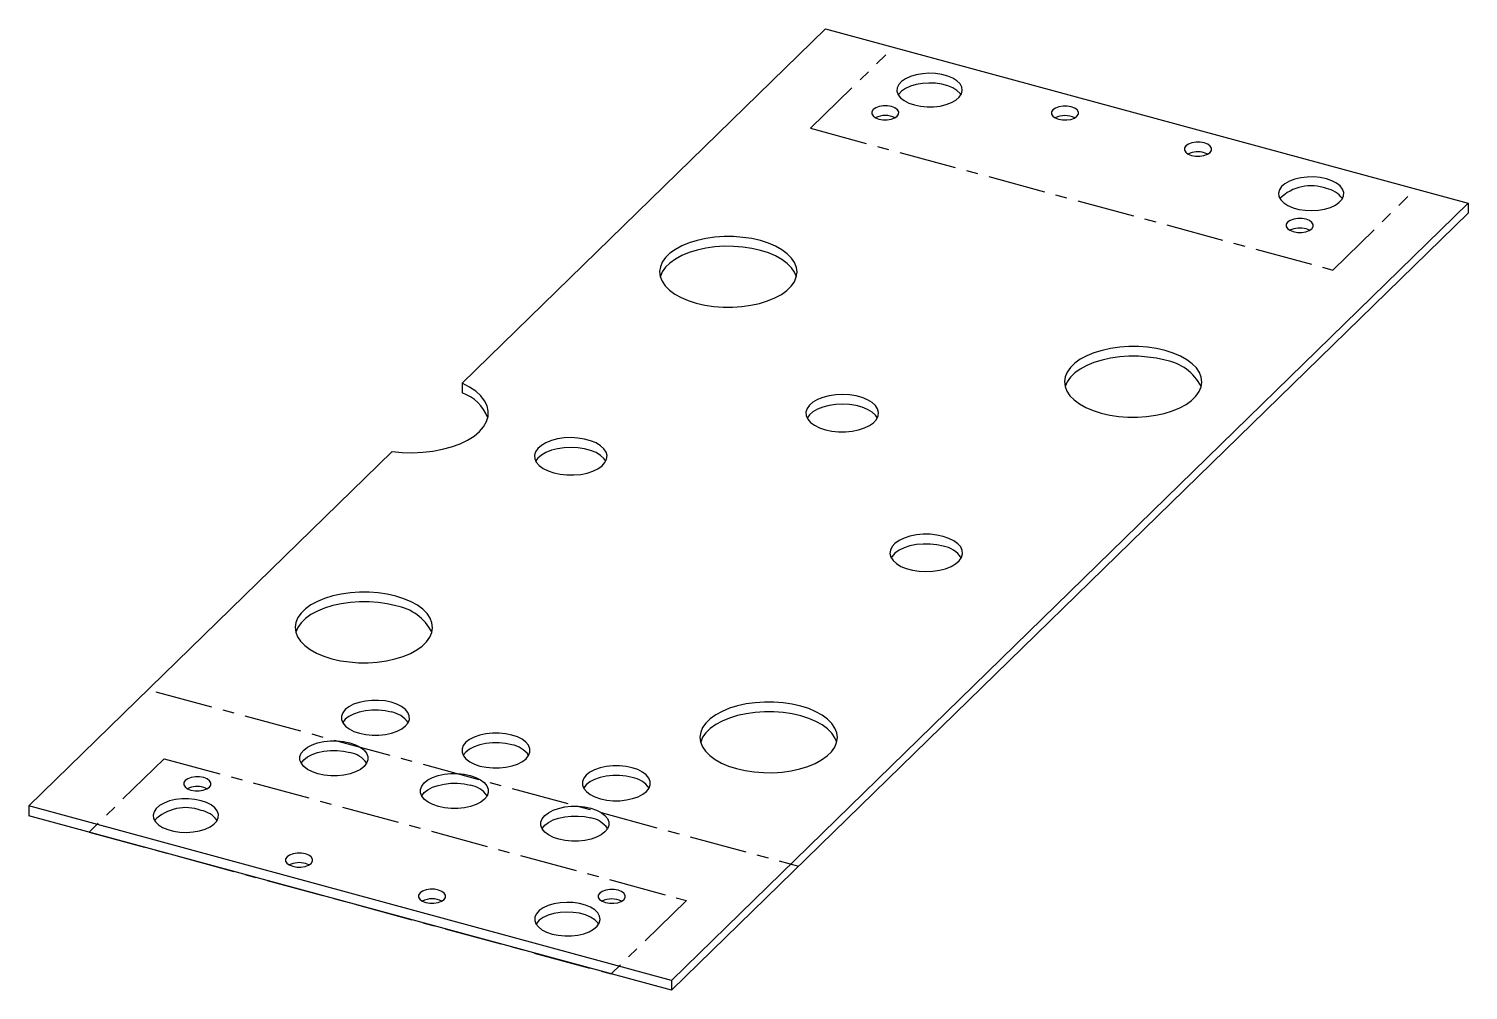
# Model space of a CAD drawing. Header units: millimetres. Extents: x 1190 to 2668, y 1293 to 2621.
# Drawn here: x 2350.7 to 2667.7, y 2409 to 2620.9 of the extents above.
import ezdxf

# ---------------------------------------------------------------- set-up
doc = ezdxf.new("R2010")
doc.units = ezdxf.units.MM
doc.linetypes.add('CENTERX2', pattern=[20.32, 12.7, -2.54, 2.54, -2.54])

msp = doc.modelspace()

# ---------------------------------------------------------------- linework, layer by layer
at = {"color": 7, "linetype": 'Continuous', "lineweight": 25}
for p, q in [((2526.21, 2620.85), (2446.19, 2542.74)), ((2526.21, 2620.85), (2667.72, 2582.39)), ((2492.24, 2411.12), (2667.72, 2582.39)), ((2667.72, 2582.39), (2667.72, 2580.25)), ((2492.24, 2408.98), (2667.72, 2580.25)), ((2446.19, 2542.74), (2446.19, 2540.6)), ((2430.76, 2527.69), (2350.74, 2449.58)), ((2492.24, 2411.12), (2350.74, 2449.58)), ((2350.74, 2449.58), (2350.74, 2447.44)), ((2492.24, 2408.98), (2350.74, 2447.44)), ((2492.24, 2411.12), (2492.24, 2408.98))]:
    msp.add_line(p, q, dxfattribs=at)
at = {"color": 7, "linetype": 'CENTERX2'}
for p, q in [((2522.91, 2598.93), (2539.48, 2615.1)), ((2522.91, 2598.93), (2637.89, 2567.69)), ((2637.89, 2567.69), (2654.46, 2583.86)), ((2378.74, 2474.77), (2520.25, 2436.31)), ((2380.57, 2460), (2364, 2443.83)), ((2380.57, 2460), (2495.55, 2428.76)), ((2364, 2443.83), (2478.98, 2412.58)), ((2495.55, 2428.76), (2478.98, 2412.58))]:
    msp.add_line(p, q, dxfattribs=at)
at = {"color": 7, "linetype": 'Continuous', "lineweight": 25, "flags": 128}
for points in [[(2545.76, 2604.06), (2547.11, 2603.78), (2548.54, 2603.64), (2550, 2603.66), (2551.42, 2603.82), (2552.74, 2604.13), (2553.92, 2604.58), (2554.9, 2605.13), (2555.65, 2605.77), (2556.12, 2606.48), (2556.31, 2607.23), (2556.21, 2607.98), (2555.81, 2608.7), (2555.14, 2609.36), (2554.23, 2609.95), (2553.1, 2610.42), (2551.81, 2610.77), (2550.42, 2610.98), (2548.96, 2611.04), (2547.52, 2610.95), (2546.14, 2610.71), (2544.88, 2610.34), (2543.79, 2609.83), (2542.93, 2609.23), (2542.31, 2608.55), (2541.98, 2607.82), (2541.93, 2607.07), (2542.18, 2606.33), (2542.72, 2605.63), (2543.52, 2605.01), (2544.54, 2604.47), (2545.76, 2604.06)], [(2556.01, 2606.27), (2555.81, 2606.56), (2555.14, 2607.22), (2554.23, 2607.81), (2553.1, 2608.28), (2551.81, 2608.63), (2550.42, 2608.84), (2548.96, 2608.9), (2547.52, 2608.81), (2546.14, 2608.57), (2544.88, 2608.19), (2543.79, 2607.69), (2542.93, 2607.09), (2542.31, 2606.41), (2542.22, 2606.27)], [(2537.94, 2600.95), (2538.83, 2600.8), (2539.77, 2600.79), (2540.66, 2600.93), (2541.43, 2601.21), (2541.99, 2601.6), (2542.29, 2602.06), (2542.31, 2602.54), (2542.03, 2603), (2541.49, 2603.4), (2540.74, 2603.69), (2539.85, 2603.84), (2538.91, 2603.85), (2538.01, 2603.71), (2537.25, 2603.43), (2536.68, 2603.04), (2536.38, 2602.58), (2536.37, 2602.1), (2536.65, 2601.64), (2537.19, 2601.24), (2537.94, 2600.95)], [(2577.52, 2600.91), (2578.4, 2600.76), (2579.34, 2600.75), (2580.24, 2600.89), (2581.01, 2601.17), (2581.57, 2601.56), (2581.87, 2602.01), (2581.88, 2602.5), (2581.61, 2602.96), (2581.07, 2603.35), (2580.32, 2603.64), (2579.43, 2603.8), (2578.49, 2603.81), (2577.59, 2603.66), (2576.82, 2603.39), (2576.26, 2603), (2575.96, 2602.54), (2575.95, 2602.06), (2576.22, 2601.6), (2576.76, 2601.2), (2577.52, 2600.91)], [(2609.61, 2595.68), (2608.72, 2595.84), (2607.78, 2595.85), (2606.88, 2595.7), (2606.12, 2595.42), (2605.55, 2595.04), (2605.25, 2594.58), (2605.24, 2594.1), (2605.52, 2593.64), (2606.06, 2593.24), (2606.81, 2592.95), (2607.7, 2592.79), (2608.63, 2592.79), (2609.53, 2592.93), (2610.3, 2593.21), (2610.86, 2593.6), (2611.16, 2594.05), (2611.18, 2594.54), (2610.9, 2595), (2610.36, 2595.39), (2609.61, 2595.68)], [(2610.37, 2593.25), (2610.36, 2593.25), (2609.61, 2593.54)], [(2636.5, 2587.78), (2635.14, 2588.06), (2633.71, 2588.2), (2632.26, 2588.18), (2630.83, 2588.02), (2629.51, 2587.71), (2628.33, 2587.26), (2627.35, 2586.71), (2626.61, 2586.06), (2626.13, 2585.36), (2625.94, 2584.61), (2626.04, 2583.86), (2626.44, 2583.14), (2627.11, 2582.47), (2628.02, 2581.89), (2629.15, 2581.41), (2630.44, 2581.06), (2631.84, 2580.85), (2633.29, 2580.79), (2634.73, 2580.89), (2636.11, 2581.13), (2637.37, 2581.5), (2638.46, 2582), (2639.32, 2582.61), (2639.94, 2583.29), (2640.27, 2584.02), (2640.32, 2584.77), (2640.07, 2585.51), (2639.53, 2586.21), (2638.73, 2586.83), (2637.71, 2587.37), (2636.5, 2587.78)], [(2632.01, 2578.88), (2631.12, 2579.04), (2630.18, 2579.04), (2629.29, 2578.9), (2628.52, 2578.62), (2627.96, 2578.23), (2627.65, 2577.78), (2627.64, 2577.29), (2627.92, 2576.83), (2628.46, 2576.44), (2629.21, 2576.15), (2630.1, 2575.99), (2631.04, 2575.98), (2631.93, 2576.13), (2632.7, 2576.41), (2633.26, 2576.79), (2633.57, 2577.25), (2633.58, 2577.73), (2633.3, 2578.19), (2632.76, 2578.59), (2632.01, 2578.88)], [(2497.73, 2560.38), (2499.62, 2559.95), (2501.6, 2559.66), (2503.65, 2559.5), (2505.71, 2559.5), (2507.76, 2559.63), (2509.75, 2559.91), (2511.65, 2560.33), (2513.42, 2560.88), (2515.03, 2561.54), (2516.46, 2562.31), (2517.66, 2563.18), (2518.62, 2564.12), (2519.33, 2565.12), (2519.76, 2566.16), (2519.92, 2567.22), (2519.79, 2568.28), (2519.39, 2569.32), (2518.71, 2570.33), (2517.78, 2571.27), (2516.6, 2572.15), (2515.2, 2572.93), (2513.61, 2573.61), (2511.85, 2574.17), (2509.96, 2574.6), (2507.98, 2574.89), (2505.94, 2575.05), (2503.87, 2575.05), (2501.82, 2574.92), (2499.83, 2574.64), (2497.93, 2574.22), (2496.16, 2573.67), (2494.55, 2573.01), (2493.13, 2572.24), (2491.92, 2571.37), (2490.96, 2570.43), (2490.25, 2569.43), (2489.82, 2568.39), (2489.66, 2567.33), (2489.79, 2566.27), (2490.19, 2565.23), (2490.87, 2564.22), (2491.8, 2563.28), (2492.98, 2562.4), (2494.38, 2561.62), (2495.97, 2560.94), (2497.73, 2560.38)], [(2632.77, 2576.44), (2632.76, 2576.45), (2632.01, 2576.74)], [(2519.78, 2566.2), (2519.39, 2567.18), (2518.71, 2568.18), (2517.78, 2569.13), (2516.6, 2570), (2515.2, 2570.79), (2513.61, 2571.46), (2511.85, 2572.02), (2509.96, 2572.46), (2507.98, 2572.75), (2505.94, 2572.9), (2503.87, 2572.91), (2501.82, 2572.77), (2499.83, 2572.49), (2497.93, 2572.08), (2496.16, 2571.53), (2494.55, 2570.87), (2493.13, 2570.1), (2491.92, 2569.23), (2490.96, 2568.29), (2490.25, 2567.29), (2489.82, 2566.25), (2489.8, 2566.2)], [(2601, 2549.94), (2599.11, 2550.37), (2597.13, 2550.66), (2595.09, 2550.82), (2593.02, 2550.82), (2590.97, 2550.69), (2588.98, 2550.41), (2587.08, 2549.99), (2585.31, 2549.45), (2583.7, 2548.78), (2582.28, 2548.01), (2581.07, 2547.14), (2580.11, 2546.2), (2579.4, 2545.2), (2578.97, 2544.17), (2578.81, 2543.1), (2578.94, 2542.04), (2579.34, 2541), (2580.02, 2540), (2580.95, 2539.05), (2582.13, 2538.17), (2583.53, 2537.39), (2585.12, 2536.71), (2586.88, 2536.15), (2588.77, 2535.72), (2590.75, 2535.43), (2592.79, 2535.28), (2594.86, 2535.27), (2596.91, 2535.41), (2598.9, 2535.68), (2600.8, 2536.1), (2602.57, 2536.65), (2604.18, 2537.31), (2605.6, 2538.08), (2606.81, 2538.95), (2607.77, 2539.89), (2608.48, 2540.89), (2608.91, 2541.93), (2609.07, 2542.99), (2608.94, 2544.05), (2608.54, 2545.09), (2607.86, 2546.1), (2606.93, 2547.05), (2605.75, 2547.92), (2604.35, 2548.7), (2602.76, 2549.38), (2601, 2549.94)], [(2601, 2547.8), (2599.11, 2548.23), (2597.13, 2548.52), (2595.09, 2548.67), (2593.02, 2548.68), (2590.97, 2548.54), (2588.98, 2548.27), (2587.08, 2547.85), (2585.31, 2547.3), (2583.7, 2546.64), (2582.28, 2545.87), (2581.07, 2545), (2580.11, 2544.06), (2579.4, 2543.06), (2578.97, 2542.02), (2578.95, 2541.97)], [(2430.76, 2527.69), (2432.99, 2527.48), (2435.26, 2527.42), (2437.51, 2527.52), (2439.72, 2527.78), (2441.85, 2528.18), (2443.85, 2528.72), (2445.7, 2529.4), (2447.35, 2530.2), (2448.79, 2531.1), (2449.97, 2532.09), (2450.89, 2533.16), (2451.53, 2534.28), (2451.88, 2535.43), (2451.92, 2536.6), (2451.66, 2537.75), (2451.11, 2538.89), (2450.26, 2539.97), (2449.15, 2540.98), (2447.78, 2541.91), (2446.19, 2542.74)], [(2526.15, 2532.5), (2527.55, 2532.2), (2529.04, 2532.05), (2530.57, 2532.04), (2532.06, 2532.18), (2533.48, 2532.46), (2534.77, 2532.88), (2535.88, 2533.42), (2536.77, 2534.05), (2537.42, 2534.76), (2537.79, 2535.52), (2537.87, 2536.3), (2537.67, 2537.08), (2537.19, 2537.82), (2536.44, 2538.5), (2535.46, 2539.1), (2534.27, 2539.59), (2532.92, 2539.95), (2531.47, 2540.18), (2529.96, 2540.26), (2528.44, 2540.2), (2526.98, 2539.98), (2525.62, 2539.63), (2524.42, 2539.15), (2523.41, 2538.57), (2522.64, 2537.89), (2522.12, 2537.15), (2521.89, 2536.38), (2521.95, 2535.6), (2522.3, 2534.83), (2522.91, 2534.12), (2523.79, 2533.47), (2524.88, 2532.93), (2526.15, 2532.5)], [(2537.61, 2535.07), (2537.19, 2535.68), (2536.44, 2536.36), (2535.46, 2536.95), (2534.27, 2537.45), (2532.92, 2537.81), (2531.47, 2538.04), (2529.96, 2538.12), (2528.44, 2538.05), (2526.98, 2537.84), (2525.62, 2537.49), (2524.42, 2537.01), (2523.41, 2536.42), (2522.64, 2535.75), (2522.16, 2535.07)], [(2466.35, 2522.98), (2467.76, 2522.68), (2469.25, 2522.53), (2470.77, 2522.52), (2472.27, 2522.66), (2473.68, 2522.95), (2474.97, 2523.36), (2476.08, 2523.9), (2476.97, 2524.53), (2477.62, 2525.24), (2477.99, 2526), (2478.08, 2526.78), (2477.88, 2527.56), (2477.39, 2528.3), (2476.65, 2528.98), (2475.66, 2529.58), (2474.47, 2530.07), (2473.13, 2530.44), (2471.67, 2530.66), (2470.16, 2530.75), (2468.65, 2530.68), (2467.18, 2530.47), (2465.82, 2530.11), (2464.62, 2529.63), (2463.61, 2529.05), (2462.84, 2528.37), (2462.33, 2527.64), (2462.1, 2526.86), (2462.16, 2526.08), (2462.5, 2525.32), (2463.12, 2524.6), (2463.99, 2523.96), (2465.08, 2523.41), (2466.35, 2522.98)], [(2477.81, 2525.55), (2477.39, 2526.16), (2476.65, 2526.84), (2475.66, 2527.44), (2474.47, 2527.93), (2473.13, 2528.29), (2471.67, 2528.52), (2470.16, 2528.6), (2468.65, 2528.54), (2467.18, 2528.32), (2465.82, 2527.97), (2464.62, 2527.49), (2463.61, 2526.9), (2462.84, 2526.23), (2462.36, 2525.55)], [(2552.11, 2508.99), (2550.7, 2509.29), (2549.21, 2509.45), (2547.69, 2509.45), (2546.19, 2509.31), (2544.78, 2509.03), (2543.49, 2508.61), (2542.38, 2508.08), (2541.48, 2507.44), (2540.84, 2506.73), (2540.47, 2505.97), (2540.38, 2505.19), (2540.58, 2504.42), (2541.07, 2503.67), (2541.81, 2502.99), (2542.8, 2502.39), (2543.98, 2501.9), (2545.33, 2501.54), (2546.78, 2501.31), (2548.3, 2501.23), (2549.81, 2501.3), (2551.28, 2501.51), (2552.63, 2501.86), (2553.84, 2502.34), (2554.85, 2502.93), (2555.62, 2503.6), (2556.13, 2504.34), (2556.36, 2505.11), (2556.3, 2505.9), (2555.96, 2506.66), (2555.34, 2507.37), (2554.47, 2508.02), (2553.38, 2508.56), (2552.11, 2508.99)], [(2552.11, 2506.85), (2550.7, 2507.15), (2549.21, 2507.3), (2547.69, 2507.31), (2546.19, 2507.17), (2544.78, 2506.89), (2543.49, 2506.47), (2542.38, 2505.93), (2541.48, 2505.3), (2540.84, 2504.59), (2540.65, 2504.28)], [(2431.58, 2495.82), (2429.69, 2496.25), (2427.71, 2496.54), (2425.66, 2496.7), (2423.6, 2496.71), (2421.55, 2496.57), (2419.56, 2496.29), (2417.66, 2495.87), (2415.89, 2495.33), (2414.28, 2494.66), (2412.85, 2493.89), (2411.65, 2493.03), (2410.69, 2492.09), (2409.98, 2491.09), (2409.55, 2490.05), (2409.39, 2488.99), (2409.51, 2487.92), (2409.92, 2486.88), (2410.6, 2485.88), (2411.53, 2484.93), (2412.71, 2484.06), (2414.11, 2483.27), (2415.7, 2482.6), (2417.46, 2482.04), (2419.35, 2481.6), (2421.33, 2481.31), (2423.37, 2481.16), (2425.44, 2481.15), (2427.49, 2481.29), (2429.48, 2481.57), (2431.38, 2481.98), (2433.15, 2482.53), (2434.76, 2483.19), (2436.18, 2483.96), (2437.39, 2484.83), (2438.35, 2485.77), (2439.06, 2486.77), (2439.49, 2487.81), (2439.65, 2488.87), (2439.52, 2489.93), (2439.12, 2490.97), (2438.44, 2491.98), (2437.5, 2492.93), (2436.33, 2493.8), (2434.93, 2494.58), (2433.34, 2495.26), (2431.58, 2495.82)], [(2431.58, 2493.68), (2429.69, 2494.11), (2427.71, 2494.4), (2425.66, 2494.55), (2423.6, 2494.56), (2421.55, 2494.43), (2419.56, 2494.15), (2417.66, 2493.73), (2415.89, 2493.18), (2414.28, 2492.52), (2412.85, 2491.75), (2411.65, 2490.88), (2410.69, 2489.94), (2409.98, 2488.94), (2409.55, 2487.9), (2409.53, 2487.86)], [(2430.57, 2472.43), (2429.21, 2472.72), (2427.77, 2472.86), (2426.3, 2472.86), (2424.86, 2472.71), (2423.5, 2472.41), (2422.28, 2471.99), (2421.25, 2471.45), (2420.44, 2470.82), (2419.88, 2470.12), (2419.6, 2469.37), (2419.61, 2468.62), (2419.91, 2467.88), (2420.48, 2467.18), (2421.3, 2466.55), (2422.34, 2466.02), (2423.57, 2465.6), (2424.93, 2465.31), (2426.38, 2465.17), (2427.85, 2465.17), (2429.29, 2465.33), (2430.64, 2465.62), (2431.86, 2466.04), (2432.89, 2466.58), (2433.7, 2467.21), (2434.26, 2467.91), (2434.54, 2468.66), (2434.53, 2469.42), (2434.24, 2470.16), (2433.67, 2470.86), (2432.84, 2471.48), (2431.8, 2472.02), (2430.57, 2472.43)], [(2430.57, 2470.29), (2429.21, 2470.58), (2427.77, 2470.72), (2426.3, 2470.72), (2424.86, 2470.56), (2423.5, 2470.27), (2422.28, 2469.85), (2421.25, 2469.31), (2420.44, 2468.68), (2419.88, 2467.98), (2419.87, 2467.94)], [(2506.61, 2457.81), (2508.5, 2457.38), (2510.48, 2457.08), (2512.52, 2456.93), (2514.59, 2456.92), (2516.64, 2457.06), (2518.63, 2457.34), (2520.53, 2457.75), (2522.3, 2458.3), (2523.91, 2458.96), (2525.33, 2459.74), (2526.54, 2460.6), (2527.5, 2461.54), (2528.21, 2462.54), (2528.64, 2463.58), (2528.8, 2464.64), (2528.67, 2465.7), (2528.27, 2466.74), (2527.59, 2467.75), (2526.65, 2468.7), (2525.48, 2469.57), (2524.08, 2470.35), (2522.49, 2471.03), (2520.73, 2471.59), (2518.84, 2472.02), (2516.86, 2472.32), (2514.81, 2472.47), (2512.75, 2472.48), (2510.7, 2472.34), (2508.71, 2472.06), (2506.81, 2471.64), (2505.04, 2471.1), (2503.42, 2470.43), (2502, 2469.66), (2500.8, 2468.8), (2499.84, 2467.86), (2499.13, 2466.86), (2498.7, 2465.82), (2498.54, 2464.76), (2498.66, 2463.7), (2499.07, 2462.65), (2499.75, 2461.65), (2500.68, 2460.7), (2501.86, 2459.83), (2503.26, 2459.04), (2504.85, 2458.37), (2506.61, 2457.81)], [(2528.65, 2463.63), (2528.27, 2464.6), (2527.59, 2465.61), (2526.65, 2466.55), (2525.48, 2467.43), (2524.08, 2468.21), (2522.49, 2468.89), (2520.73, 2469.45), (2518.84, 2469.88), (2516.86, 2470.17), (2514.81, 2470.33), (2512.75, 2470.33), (2510.7, 2470.2), (2508.71, 2469.92), (2506.81, 2469.5), (2505.04, 2468.96), (2503.42, 2468.29), (2502, 2467.52), (2500.8, 2466.65), (2499.84, 2465.71), (2499.13, 2464.71), (2498.7, 2463.67), (2498.68, 2463.63)], [(2421.42, 2463.5), (2422.65, 2463.09), (2423.7, 2462.55), (2424.52, 2461.93), (2425.09, 2461.23), (2425.38, 2460.49), (2425.39, 2459.73), (2425.11, 2458.99), (2424.56, 2458.29), (2423.75, 2457.65), (2422.71, 2457.12), (2421.5, 2456.69), (2420.14, 2456.4), (2418.7, 2456.25), (2417.23, 2456.24), (2415.79, 2456.39), (2414.42, 2456.67), (2413.2, 2457.09), (2412.15, 2457.62), (2411.33, 2458.25), (2410.76, 2458.95), (2410.46, 2459.69), (2410.46, 2460.45), (2410.74, 2461.19), (2411.29, 2461.89), (2412.1, 2462.52), (2413.14, 2463.06), (2414.35, 2463.49), (2415.71, 2463.78), (2417.15, 2463.93), (2418.62, 2463.93), (2420.06, 2463.79), (2421.42, 2463.5)], [(2457.1, 2465.22), (2455.74, 2465.51), (2454.3, 2465.65), (2452.83, 2465.65), (2451.39, 2465.5), (2450.03, 2465.2), (2448.82, 2464.78), (2447.78, 2464.24), (2446.97, 2463.61), (2446.42, 2462.91), (2446.14, 2462.16), (2446.14, 2461.41), (2446.44, 2460.66), (2447.01, 2459.97), (2447.83, 2459.34), (2448.88, 2458.81), (2450.1, 2458.39), (2451.47, 2458.1), (2452.91, 2457.96), (2454.38, 2457.96), (2455.82, 2458.11), (2457.17, 2458.41), (2458.39, 2458.83), (2459.43, 2459.37), (2460.24, 2460), (2460.79, 2460.7), (2461.07, 2461.45), (2461.06, 2462.2), (2460.77, 2462.95), (2460.2, 2463.64), (2459.38, 2464.27), (2458.33, 2464.8), (2457.1, 2465.22)], [(2457.1, 2463.08), (2455.74, 2463.36), (2454.3, 2463.51), (2452.83, 2463.5), (2451.39, 2463.35), (2450.03, 2463.06), (2448.82, 2462.64), (2447.78, 2462.1), (2446.97, 2461.47), (2446.42, 2460.76), (2446.4, 2460.73)], [(2410.72, 2459.02), (2410.74, 2459.05), (2411.29, 2459.75), (2412.1, 2460.38), (2413.14, 2460.92), (2414.35, 2461.34), (2415.71, 2461.64), (2417.15, 2461.79), (2418.62, 2461.79), (2420.06, 2461.65), (2421.42, 2461.36)], [(2447.96, 2456.29), (2449.18, 2455.88), (2450.23, 2455.34), (2451.05, 2454.72), (2451.62, 2454.02), (2451.92, 2453.28), (2451.92, 2452.52), (2451.65, 2451.78), (2451.09, 2451.07), (2450.28, 2450.44), (2449.25, 2449.9), (2448.03, 2449.48), (2446.67, 2449.19), (2445.23, 2449.04), (2443.76, 2449.03), (2442.32, 2449.17), (2440.96, 2449.46), (2439.73, 2449.88), (2438.68, 2450.41), (2437.86, 2451.04), (2437.29, 2451.74), (2437, 2452.48), (2436.99, 2453.24), (2437.27, 2453.98), (2437.82, 2454.68), (2438.63, 2455.31), (2439.67, 2455.85), (2440.89, 2456.27), (2442.24, 2456.57), (2443.68, 2456.72), (2445.15, 2456.72), (2446.6, 2456.58), (2447.96, 2456.29)], [(2483.64, 2458.01), (2482.28, 2458.3), (2480.83, 2458.44), (2479.36, 2458.44), (2477.92, 2458.28), (2476.57, 2457.99), (2475.35, 2457.57), (2474.31, 2457.03), (2473.5, 2456.4), (2472.95, 2455.7), (2472.67, 2454.95), (2472.68, 2454.2), (2472.97, 2453.45), (2473.54, 2452.76), (2474.36, 2452.13), (2475.41, 2451.6), (2476.64, 2451.18), (2478, 2450.89), (2479.44, 2450.75), (2480.91, 2450.75), (2482.35, 2450.9), (2483.71, 2451.2), (2484.93, 2451.62), (2485.96, 2452.16), (2486.77, 2452.79), (2487.33, 2453.49), (2487.6, 2454.24), (2487.6, 2454.99), (2487.3, 2455.74), (2486.73, 2456.43), (2485.91, 2457.06), (2484.86, 2457.59), (2483.64, 2458.01)], [(2389.25, 2455.83), (2388.36, 2455.98), (2387.42, 2455.99), (2386.53, 2455.85), (2385.76, 2455.57), (2385.2, 2455.18), (2384.89, 2454.72), (2384.88, 2454.24), (2385.16, 2453.78), (2385.7, 2453.38), (2386.45, 2453.09), (2387.34, 2452.94), (2388.28, 2452.93), (2389.17, 2453.07), (2389.94, 2453.35), (2390.5, 2453.74), (2390.8, 2454.2), (2390.82, 2454.68), (2390.54, 2455.14), (2390, 2455.54), (2389.25, 2455.83)], [(2390.01, 2453.39), (2390, 2453.39), (2389.25, 2453.68)], [(2437.25, 2451.81), (2437.27, 2451.84), (2437.82, 2452.54), (2438.63, 2453.17), (2439.67, 2453.71), (2440.89, 2454.13), (2442.24, 2454.42), (2443.68, 2454.58), (2445.15, 2454.58), (2446.6, 2454.44), (2447.96, 2454.15)], [(2483.64, 2455.87), (2482.28, 2456.15), (2480.83, 2456.3), (2479.36, 2456.29), (2477.92, 2456.14), (2476.57, 2455.85), (2475.35, 2455.42), (2474.31, 2454.89), (2473.5, 2454.25), (2472.95, 2453.55), (2472.93, 2453.52)], [(2388.68, 2450.75), (2387.33, 2451.03), (2385.9, 2451.17), (2384.44, 2451.15), (2383.02, 2450.99), (2381.7, 2450.68), (2380.52, 2450.23), (2379.54, 2449.68), (2378.79, 2449.03), (2378.32, 2448.32), (2378.13, 2447.58), (2378.23, 2446.83), (2378.63, 2446.11), (2379.3, 2445.44), (2380.21, 2444.86), (2381.34, 2444.38), (2382.63, 2444.03), (2384.02, 2443.82), (2385.48, 2443.76), (2386.92, 2443.86), (2388.3, 2444.1), (2389.56, 2444.47), (2390.65, 2444.97), (2391.51, 2445.58), (2392.13, 2446.26), (2392.46, 2446.99), (2392.51, 2447.74), (2392.25, 2448.48), (2391.72, 2449.17), (2390.92, 2449.8), (2389.9, 2450.34), (2388.68, 2450.75)], [(2474.49, 2449.08), (2475.72, 2448.67), (2476.76, 2448.13), (2477.59, 2447.51), (2478.15, 2446.81), (2478.45, 2446.07), (2478.46, 2445.31), (2478.18, 2444.56), (2477.62, 2443.86), (2476.81, 2443.23), (2475.78, 2442.69), (2474.56, 2442.27), (2473.2, 2441.98), (2471.76, 2441.82), (2470.29, 2441.82), (2468.85, 2441.96), (2467.49, 2442.25), (2466.26, 2442.67), (2465.22, 2443.2), (2464.39, 2443.83), (2463.82, 2444.53), (2463.53, 2445.27), (2463.52, 2446.02), (2463.8, 2446.77), (2464.36, 2447.47), (2465.17, 2448.1), (2466.2, 2448.64), (2467.42, 2449.06), (2468.77, 2449.36), (2470.21, 2449.51), (2471.69, 2449.51), (2473.13, 2449.37), (2474.49, 2449.08)], [(2463.78, 2444.59), (2463.8, 2444.63), (2464.36, 2445.33), (2465.17, 2445.96), (2466.2, 2446.5), (2467.42, 2446.92), (2468.77, 2447.21), (2470.21, 2447.37), (2471.69, 2447.37), (2473.13, 2447.23), (2474.49, 2446.94)], [(2411.65, 2439.02), (2410.76, 2439.18), (2409.82, 2439.19), (2408.93, 2439.04), (2408.16, 2438.76), (2407.6, 2438.38), (2407.3, 2437.92), (2407.28, 2437.44), (2407.56, 2436.98), (2408.1, 2436.58), (2408.85, 2436.29), (2409.74, 2436.13), (2410.68, 2436.13), (2411.58, 2436.27), (2412.34, 2436.55), (2412.9, 2436.94), (2413.21, 2437.39), (2413.22, 2437.88), (2412.94, 2438.34), (2412.4, 2438.73), (2411.65, 2439.02)], [(2412.41, 2436.59), (2412.4, 2436.59), (2411.65, 2436.88)], [(2438.14, 2428.33), (2439.03, 2428.17), (2439.97, 2428.17), (2440.87, 2428.31), (2441.63, 2428.59), (2442.2, 2428.97), (2442.5, 2429.43), (2442.51, 2429.92), (2442.24, 2430.38), (2441.7, 2430.77), (2440.94, 2431.06), (2440.06, 2431.22), (2439.12, 2431.23), (2438.22, 2431.08), (2437.45, 2430.8), (2436.89, 2430.42), (2436.59, 2429.96), (2436.57, 2429.48), (2436.85, 2429.01), (2437.39, 2428.62), (2438.14, 2428.33)], [(2465.98, 2421.36), (2467.33, 2421.08), (2468.77, 2420.94), (2470.22, 2420.96), (2471.64, 2421.12), (2472.97, 2421.43), (2474.15, 2421.87), (2475.13, 2422.43), (2475.87, 2423.07), (2476.35, 2423.78), (2476.54, 2424.53), (2476.44, 2425.28), (2476.04, 2426), (2475.37, 2426.66), (2474.46, 2427.25), (2473.33, 2427.72), (2472.04, 2428.07), (2470.64, 2428.28), (2469.19, 2428.34), (2467.75, 2428.25), (2466.36, 2428.01), (2465.11, 2427.63), (2464.02, 2427.13), (2463.15, 2426.53), (2462.54, 2425.85), (2462.21, 2425.12), (2462.16, 2424.37), (2462.41, 2423.63), (2462.95, 2422.93), (2463.74, 2422.31), (2464.77, 2421.77), (2465.98, 2421.36)], [(2477.72, 2428.29), (2478.61, 2428.13), (2479.55, 2428.13), (2480.44, 2428.27), (2481.21, 2428.55), (2481.77, 2428.93), (2482.08, 2429.39), (2482.09, 2429.87), (2481.81, 2430.34), (2481.27, 2430.73), (2480.52, 2431.02), (2479.63, 2431.18), (2478.69, 2431.18), (2477.8, 2431.04), (2477.03, 2430.76), (2476.47, 2430.38), (2476.16, 2429.92), (2476.15, 2429.44), (2476.43, 2428.97), (2476.97, 2428.58), (2477.72, 2428.29)], [(2476.24, 2423.57), (2476.04, 2423.86), (2475.37, 2424.52), (2474.46, 2425.11), (2473.33, 2425.58), (2472.04, 2425.93), (2470.64, 2426.14), (2469.19, 2426.2), (2467.75, 2426.11), (2466.36, 2425.87), (2465.11, 2425.49), (2464.02, 2424.99), (2463.15, 2424.39), (2462.54, 2423.71), (2462.45, 2423.57)]]:
    msp.add_lwpolyline(points, dxfattribs=at)
at = {"color": 7, "linetype": 'Continuous', "lineweight": 25}
for centre, radius, start, end in [((2539.34, 2596.84), 4.91, 63.8565, 116.1435), ((2578.92, 2596.8), 4.91, 63.8565, 116.1435), ((2608.21, 2588.79), 4.96, 73.601, 115.8709), ((2633.1, 2576.52), 9.74, 69.5643, 134.7439), ((2635.42, 2579.99), 5.75, 36.7454, 79.2375), ((2630.61, 2571.98), 4.96, 73.601, 115.8709), ((2599.23, 2537.08), 10.86, 26.7864, 80.6253), ((2443.32, 2532.04), 9.03, 19.8758, 71.4659), ((2551.04, 2500.81), 6.13, 34.4086, 79.9823), ((2429.81, 2482.96), 10.86, 26.7864, 80.6253), ((2429.57, 2464.61), 5.77, 35.343, 80.0052), ((2456.1, 2457.4), 5.77, 35.343, 80.0052), ((2420.56, 2455.89), 5.54, 34.3606, 80.9876), ((2387.85, 2448.93), 4.96, 73.601, 115.8709), ((2447.09, 2448.68), 5.54, 34.3606, 80.9876), ((2482.64, 2450.18), 5.77, 35.343, 80.0052), ((2385.28, 2439.48), 9.74, 69.5643, 134.7439), ((2387.61, 2442.96), 5.75, 36.7454, 79.2375), ((2473.62, 2441.47), 5.54, 34.3606, 80.9876), ((2410.25, 2432.13), 4.96, 73.601, 115.8709), ((2439.54, 2424.22), 4.91, 63.8565, 116.1435), ((2479.12, 2424.18), 4.91, 63.8565, 116.1435)]:
    msp.add_arc(centre, radius, start, end, dxfattribs=at)

doc.saveas('drawing.dxf')
